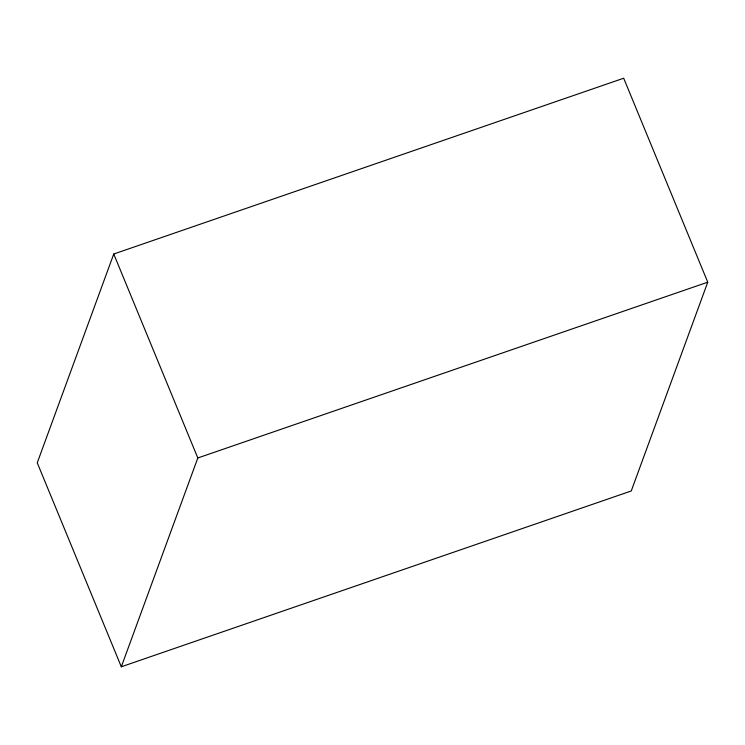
<?xml version="1.0" encoding="UTF-8"?>
<svg xmlns="http://www.w3.org/2000/svg" width="745" height="745" viewBox="0 0 745 745"><rect width="100%" height="100%" fill="white"/><g stroke="black" fill="none" stroke-linecap="round" stroke-linejoin="round"><path stroke-width="1.12" d="M113.752 254.017L37.25 462.813L121.314 666.775L631.248 490.983L707.75 282.187L623.686 78.225L113.752 254.017L197.816 457.979L121.314 666.775M197.816 457.979L707.75 282.187"/></g></svg>
